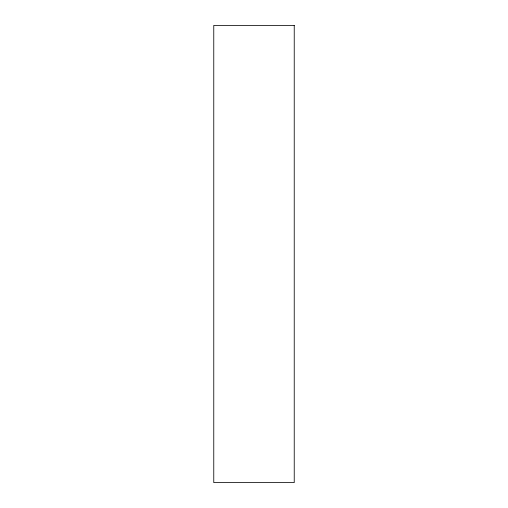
<?xml version="1.0" encoding="UTF-8"?>
<svg xmlns="http://www.w3.org/2000/svg" width="508" height="508" viewBox="0 0 508 508"><rect width="100%" height="100%" fill="white"/><g stroke="black" fill="none" stroke-linecap="round" stroke-linejoin="round"><path stroke-width="0.76" d="M294.234 25.4L213.766 25.4L213.766 482.6L294.234 482.6L294.234 25.4"/></g></svg>
